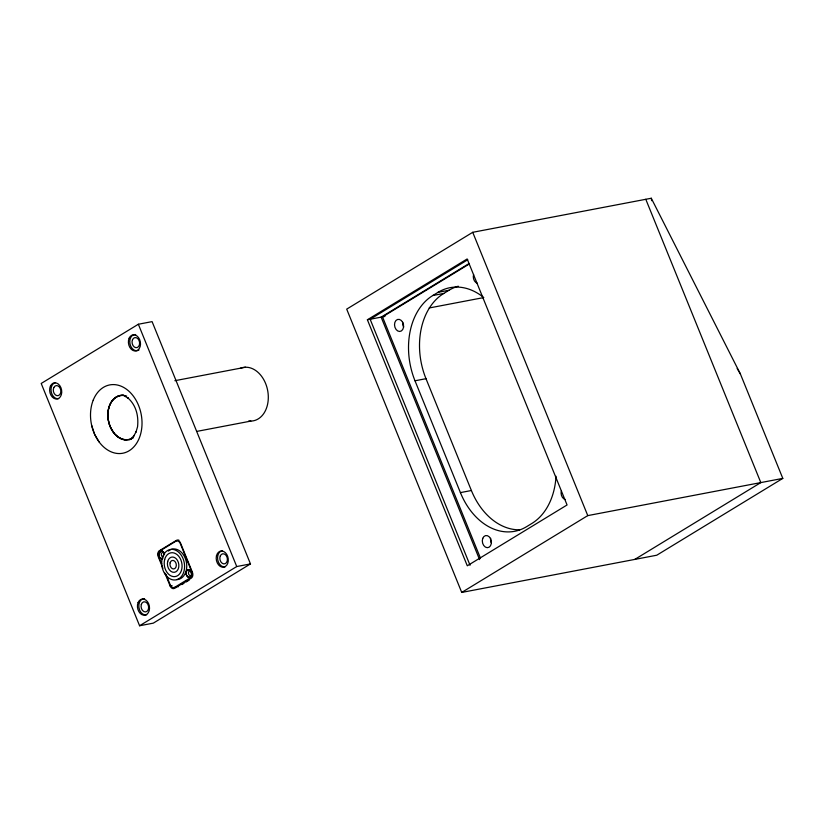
<?xml version="1.0" encoding="UTF-8"?>
<svg xmlns="http://www.w3.org/2000/svg" width="824" height="824" viewBox="0 0 824 824"><rect width="100%" height="100%" fill="white"/><g stroke="black" fill="none" stroke-linecap="round" stroke-linejoin="round"><path stroke-width="1.24" d="M130.882 438.78L134.291 435.391L133.725 436.102L136.331 431.385L136.022 432.044L137.567 426.719C138.741 415.564 136.022 405.109 127.751 397.786L128.348 398.363L123.95 395.654M138.35 324.244L41.2 383.459L139.586 625.756L153.315 623.14L250.475 563.915L152.09 321.628L138.35 324.244L236.735 566.541L250.475 563.915M472.729 232.306L346.698 309.134L461.728 592.435L656.759 555.221L782.8 478.394L740.416 374.024L651.279 198.244L472.729 232.306L587.769 515.608L782.8 478.394M367.391 319.774L467.167 258.952L567.067 504.968L467.29 565.789L367.391 319.774L384.942 316.416M467.723 259.766L370.141 319.248L470.041 565.264M468.846 263.68L381.131 317.147L479.578 559.609M469.124 264.092L382.501 316.89L480.464 558.157M556.025 476.241A65.446 47.761 79.2 0 1 531.882 523.446L526.639 526.649A65.446 47.761 79.2 0 1 460.41 492.608L414.997 380.781A65.446 47.761 79.2 0 1 432.785 295.528L438.038 292.335L449.029 290.233A65.446 47.761 79.2 0 1 458.298 286.216M432.785 295.528L443.776 293.437L449.029 290.233M162.936 568.333L158.177 556.591A4.511 3.286 79.2 0 1 159.403 550.72L175.934 540.637L178.859 540.081M181.867 584.587L183.968 583.31M186.059 582.032L189.201 580.117M139.586 625.756L236.735 566.541M461.728 592.435L587.769 515.608M634.789 559.414L760.82 482.586L645.789 199.295M162.678 558.703C155.128 558.579 161.545 545.467 164.604 554.13M429.18 307.98L483.544 297.608M174.884 380.698L245.521 367.216M414.997 380.781L425.987 378.69A65.446 47.761 79.2 0 1 443.776 293.437M196.617 431.436L250.857 421.085M460.41 492.608L471.39 490.517A65.446 47.761 79.2 0 0 519.707 529.811M159.403 550.72L162.318 550.164M164.852 573.03L170.094 585.946L172.041 585.576M94.77 434.598L99.179 442.035M737.161 368.493L740.416 374.024M425.987 378.69L471.39 490.517M161.689 563.771L158.826 556.725A4.511 3.286 79.2 0 1 160.011 550.875L175.811 541.244A4.511 3.286 79.2 0 1 180.332 543.624L191.776 571.794A4.511 3.286 79.2 0 1 190.591 577.645L174.832 587.244A4.511 3.286 79.2 0 1 170.269 584.906L165.984 574.338M91.691 425.493L94.523 434.052M651.279 198.244L651.63 200.706M132.726 437.956A22.392 16.336 79.2 0 1 113.506 432.291L110.663 427.502A22.392 16.336 79.2 0 1 123.507 395.345M240.443 368.246A27.161 19.817 79.2 0 1 267.862 391.616A27.161 19.817 79.2 0 1 248.755 420.982M126.783 440.047A22.495 16.418 79.2 0 1 115.339 434.732M114.454 433.754A22.495 16.418 79.2 0 1 109.159 406.881A22.495 16.418 79.2 0 1 126.711 396.097M130.985 439.192A22.495 16.418 79.2 0 1 128.915 439.81M225.034 566.891A8.178 5.974 79.2 0 1 217.732 559.784A8.178 5.974 79.2 0 1 222.212 550.772M146.672 614.817A8.178 5.974 79.2 0 1 138.885 607.319A8.178 5.974 79.2 0 1 144.581 598.76M58.638 398.672A8.178 5.974 79.2 0 1 51.212 391.822A8.178 5.974 79.2 0 1 55.486 382.614M138.998 350.004A8.178 5.974 79.2 0 1 130.017 343.999A8.178 5.974 79.2 0 1 135.682 334.554M133.447 437.616A22.495 16.418 79.2 0 1 108.603 421.661A22.495 16.418 79.2 0 1 123.796 395.262M175.934 540.637A4.511 3.286 79.2 0 1 180.497 542.985L192.425 572.33A4.511 3.286 79.2 0 1 191.199 578.211L174.657 588.284A4.511 3.286 79.2 0 1 170.094 585.946M176.017 587.594A4.511 3.286 79.2 0 1 175.203 587.018M163.533 556.9A2.256 1.648 79.2 0 1 161.442 555.366A2.256 1.648 79.2 0 1 162.215 552.626A2.256 1.648 79.2 0 1 164.409 553.81M162.812 558.651A3.863 2.822 79.2 0 1 159.053 555.922A3.863 2.822 79.2 0 1 160.742 551.235A3.863 2.822 79.2 0 1 164.44 554.161M188.995 577.325A1.936 1.411 79.2 0 1 188.717 577.253M189.376 577.356A1.936 1.411 79.2 0 1 189.087 577.336M186.749 575.43A1.936 1.411 79.2 0 1 186.595 575.09M186.997 575.832A1.936 1.411 79.2 0 0 187.264 576.223A1.936 1.411 79.2 0 0 187.573 576.553M188.078 576.954A1.936 1.411 79.2 0 1 187.821 576.769M189.839 569.992A1.936 1.411 79.2 0 1 190.107 570.167M189.201 569.755A1.936 1.411 79.2 0 0 188.912 569.703A1.936 1.411 79.2 0 0 188.542 569.703A1.936 1.411 79.2 0 0 188.181 569.765M188.624 577.222A1.936 1.411 79.2 0 1 188.263 577.047M191.117 571.207A1.936 1.411 79.2 0 1 191.292 571.526M190.529 570.496A1.936 1.411 79.2 0 1 190.756 570.744M186.595 571.176A1.936 1.411 79.2 0 1 186.76 570.898M186.935 570.641A1.936 1.411 79.2 0 1 187.141 570.404M187.347 570.198A1.936 1.411 79.2 0 1 187.584 570.033M187.666 569.981A1.936 1.411 79.2 0 1 188.006 569.837M189.469 577.356A1.936 1.411 79.2 0 0 189.736 577.325A1.936 1.411 79.2 0 0 190.097 577.222M192.054 574.709A2.256 1.648 79.2 0 1 191.57 571.084M178.334 586.698A4.511 3.286 79.2 0 1 177.922 586.822M191.034 576.584A1.936 1.411 79.2 0 1 190.746 576.841M190.602 576.975A1.936 1.411 79.2 0 1 190.354 577.119M191.868 573.298A1.936 1.411 79.2 0 1 191.899 573.669M191.91 574.05A1.936 1.411 79.2 0 1 191.889 574.41M191.745 575.234A1.936 1.411 79.2 0 1 191.632 575.564M168.333 551.081A15.46 11.278 79.2 0 1 185.884 560.104A15.46 11.278 79.2 0 1 176.789 579.591M164.131 554.995A2.256 1.648 79.2 0 1 164.419 552.482M186.389 574.503A1.936 1.411 79.2 0 1 186.306 574.132M186.234 573.761A1.936 1.411 79.2 0 1 186.203 573.38M186.193 573.257A1.936 1.411 79.2 0 1 186.193 572.886M186.224 572.515A1.936 1.411 79.2 0 1 186.275 572.165M186.296 572.041A1.936 1.411 79.2 0 1 186.399 571.712M189.293 569.775A1.936 1.411 79.2 0 1 189.654 569.92M191.59 575.667A1.936 1.411 79.2 0 1 191.446 575.966A1.936 1.411 79.2 0 1 191.158 576.409M191.559 572.083A1.936 1.411 79.2 0 1 191.673 572.433M438.038 292.335A65.446 47.761 79.2 0 1 483.739 297.546M402.668 322.287A6.139 4.481 79.2 0 0 394.861 322.421A6.139 4.481 79.2 0 0 399.65 331.475A6.139 4.481 79.2 0 0 402.668 322.287A6.139 4.481 79.2 0 0 403.688 326.932M477.312 283.302A6.139 4.481 79.2 0 1 473.604 274.495M565.305 499.56A6.139 4.481 79.2 0 1 561.319 490.939M491.341 542.861A6.139 4.481 79.2 0 1 490.62 538.226M93.215 400.165A34.773 25.369 79.2 0 0 117.822 453.509A34.773 25.369 79.2 0 0 137.763 403.575A34.773 25.369 79.2 0 0 93.215 400.165M216.444 555.891A8.178 5.974 79.2 0 0 223.665 567.149A8.178 5.974 79.2 0 0 226.652 554.243A8.178 5.974 79.2 0 0 216.444 555.891M220.286 555.922A5.109 3.729 79.2 0 0 223.737 563.884A5.109 3.729 79.2 0 0 226.847 556.694A5.109 3.729 79.2 0 0 220.286 555.922M141.326 604.445A5.109 3.729 79.2 0 0 145.415 611.913A5.109 3.729 79.2 0 0 147.815 604.177A5.109 3.729 79.2 0 0 141.326 604.445M138.102 602.55A8.178 5.974 79.2 0 0 143.747 615.198A8.178 5.974 79.2 0 0 148.588 603.58A8.178 5.974 79.2 0 0 138.102 602.55M50.439 386.065A8.178 5.974 79.2 0 0 55.692 398.971A8.178 5.974 79.2 0 0 60.935 387.692A8.178 5.974 79.2 0 0 50.439 386.065M53.787 387.61A5.109 3.729 79.2 0 0 57.062 395.685A5.109 3.729 79.2 0 0 60.348 388.65A5.109 3.729 79.2 0 0 53.787 387.61M129.131 338.211A8.178 5.974 79.2 0 0 134.611 350.973A8.178 5.974 79.2 0 0 139.627 339.498A8.178 5.974 79.2 0 0 129.131 338.211M132.52 339.663A5.109 3.729 79.2 0 0 135.898 347.677A5.109 3.729 79.2 0 0 139.081 340.549A5.109 3.729 79.2 0 0 132.52 339.663M164.656 559.506A12.092 8.827 79.2 0 0 174.884 576.625A12.092 8.827 79.2 0 0 179.879 557.889A12.092 8.827 79.2 0 0 164.656 559.506M188.542 572.392A2.256 1.648 79.2 0 0 190.478 575.543A2.256 1.648 79.2 0 0 191.374 572.031A2.256 1.648 79.2 0 0 188.542 572.392M167.715 561.371A7.725 5.644 79.2 0 0 174.255 572.319A7.725 5.644 79.2 0 0 177.448 560.33A7.725 5.644 79.2 0 0 167.715 561.371M170.115 562.833A4.305 3.141 79.2 0 0 173.761 568.931A4.305 3.141 79.2 0 0 175.533 562.256A4.305 3.141 79.2 0 0 170.115 562.833M162.297 558.075A15.46 11.278 79.2 0 0 175.368 579.962A15.46 11.278 79.2 0 0 181.754 555.994A15.46 11.278 79.2 0 0 162.297 558.075M186.162 571.908A3.863 2.822 79.2 0 0 189.438 577.387A3.863 2.822 79.2 0 0 191.034 571.393A3.863 2.822 79.2 0 0 186.162 571.908M482.74 538.36A6.139 4.481 79.2 0 0 487.211 547.682A6.139 4.481 79.2 0 0 490.589 538.752A6.139 4.481 79.2 0 0 482.74 538.36"/></g></svg>
